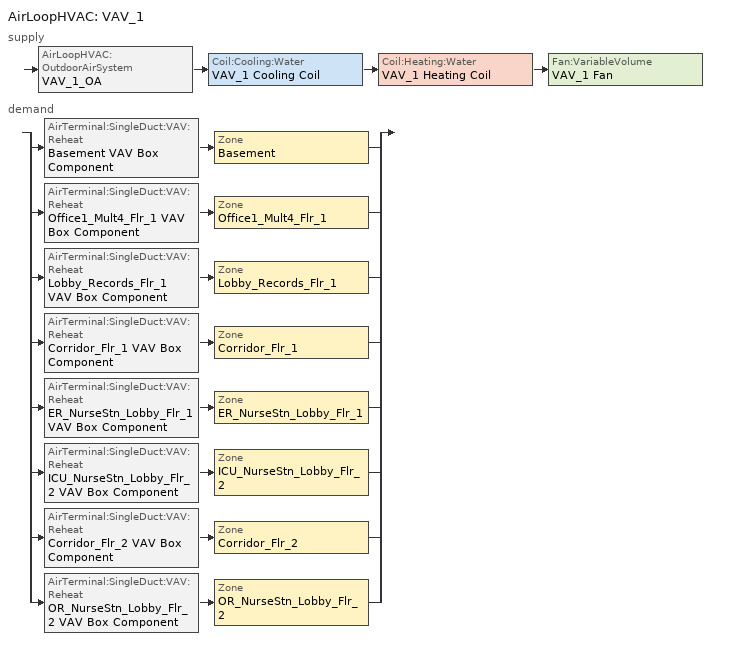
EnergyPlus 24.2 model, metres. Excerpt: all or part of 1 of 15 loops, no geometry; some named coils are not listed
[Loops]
AirLoopHVAC 'VAV_1'
 supply: AirLoopHVAC:OutdoorAirSystem 'VAV_1_OA' > Coil:Cooling:Water 'VAV_1 Cooling Coil' > Coil:Heating:Water 'VAV_1 Heating Coil' > Fan:VariableVolume 'VAV_1 Fan'
 demand: split
  | AirTerminal:SingleDuct:VAV:Reheat 'Basement VAV Box Component' > Zone 'Basement'
  | AirTerminal:SingleDuct:VAV:Reheat 'Office1_Mult4_Flr_1 VAV Box Component' > Zone 'Office1_Mult4_Flr_1'
  | AirTerminal:SingleDuct:VAV:Reheat 'Lobby_Records_Flr_1 VAV Box Component' > Zone 'Lobby_Records_Flr_1'
  | AirTerminal:SingleDuct:VAV:Reheat 'Corridor_Flr_1 VAV Box Component' > Zone 'Corridor_Flr_1'
  | AirTerminal:SingleDuct:VAV:Reheat 'ER_NurseStn_Lobby_Flr_1 VAV Box Component' > Zone 'ER_NurseStn_Lobby_Flr_1'
  | AirTerminal:SingleDuct:VAV:Reheat 'ICU_NurseStn_Lobby_Flr_2 VAV Box Component' > Zone 'ICU_NurseStn_Lobby_Flr_2'
  | AirTerminal:SingleDuct:VAV:Reheat 'Corridor_Flr_2 VAV Box Component' > Zone 'Corridor_Flr_2'
  | AirTerminal:SingleDuct:VAV:Reheat 'OR_NurseStn_Lobby_Flr_2 VAV Box Component' > Zone 'OR_NurseStn_Lobby_Flr_2'
[EnergyManagementSystem:Sensor]
Name | Output:Variable or Output:Meter Index Key | Output:Variable or Output:Meter
vav_1_OA_VRP | VAV_1 | Air System Outdoor Air Mechanical Ventilation Requested Mass Flow Rate
vav_1_OA | VAV_1 | Air System Outdoor Air Mass Flow Rate
vav_1_SUPPLY_FLOW | VAV_1_OA-VAV_1_CoolCNode | System Node Standard Density Volume Flow Rate
[DesignSpecification:ZoneAirDistribution] Zone Air Distribution Effectiveness in Cooling Mode=1; Zone Air Distribution Effectiveness in Heating Mode=1
Name | Minimum Zone Ventilation Efficiency
VAV_Zone_AirDistribution | 0.6
CM DSZAD Building
[Sizing:System]
VAV_1: Type of Load to Size On=Sensible; Design Outdoor Air Flow Rate {m3/s}=4.3268; Central Heating Maximum System Air Flow Ratio=0.3; Preheat Design Temperature {C}=7; Preheat Design Humidity Ratio {kgWater/kgDryAir}=0.008; Precool Design Temperature {C}=12.8; Precool Design Humidity Ratio {kgWater/kgDryAir}=0.008; Central Cooling Design Supply Air Temperature {C}=12.8; Central Heating Design Supply Air Temperature {C}=-15; Type of Zone Sum to Use=Coincident; 100% Outdoor Air in Cooling=No; 100% Outdoor Air in Heating=No; Central Cooling Design Supply Air Humidity Ratio {kgWater/kgDryAir}=0.0085; Central Heating Design Supply Air Humidity Ratio {kgWater/kgDryAir}=0.008; Cooling Supply Air Flow Rate Method=DesignDay; Cooling Supply Air Flow Rate {m3/s}=0; Heating Supply Air Flow Rate Method=DesignDay; Heating Supply Air Flow Rate {m3/s}=0; System Outdoor Air Method=ZoneSum
[AirLoopHVAC]
VAV_1: Design Supply Air Flow Rate {m3/s}=AUTOSIZE
[SetpointManager:Warmest]
VAV_1 Supply Air Temperature Manager: Control Variable=Temperature; HVAC Air Loop=VAV_1; Minimum Setpoint Temperature {C}=12.8; Maximum Setpoint Temperature {C}=15.6; Strategy=MaximumTemperature; Setpoint Node or NodeList=VAV_1 Supply Equipment Outlet Node
[SetpointManager:MixedAir] Control Variable=Temperature
Name | Setpoint Node or NodeList
VAV_1_CoolC SAT Manager | VAV_1_CoolC-VAV_1_HeatCNode
VAV_1_HeatC MixedAir Manager | VAV_1_HeatC-VAV_1 FanNode
VAV_1_OAMixed Air Temp Manager | VAV_1_OA-VAV_1_CoolCNode
[Controller:OutdoorAir]
VAV_1_OA_Controller: Minimum Outdoor Air Flow Rate {m3/s}=0; Maximum Outdoor Air Flow Rate {m3/s}=AUTOSIZE; Economizer Control Type=DifferentialEnthalpy; Economizer Control Action Type=ModulateFlow; Lockout Type=LockoutWithHeating; Minimum Limit Type=FixedMinimum; Minimum Outdoor Air Schedule=MinOA_Sched; Minimum Fraction of Outdoor Air Schedule=BLDG_OA_FRAC_SCH; Maximum Fraction of Outdoor Air Schedule=VAV_1 Max OA Fraction; Mechanical Ventilation Controller=VAV_1_DCV; Heat Recovery Bypass Control Type=BypassWhenOAFlowGreaterThanMinimum
[Fan:VariableVolume]
VAV_1 Fan: Availability Schedule=HVACOperationSchd; Fan Total Efficiency=0.61425; Pressure Rise {Pa}=1389.42; Maximum Flow Rate {m3/s}=AUTOSIZE; Fan Power Minimum Flow Rate Input Method=Fraction; Fan Power Minimum Flow Fraction=0.25; Motor Efficiency=0.945; Motor In Airstream Fraction=1; Fan Power Coefficient 1=0.0408; Fan Power Coefficient 2=0.088; Fan Power Coefficient 3=-0.0729; Fan Power Coefficient 4=0.9437; Fan Power Coefficient 5=0
[SetpointManager:OutdoorAirPretreat]
VAV_1 Heat Exchanger Supply Air Temp Manager: Control Variable=Temperature; Minimum Setpoint Temperature {C}=-99; Maximum Setpoint Temperature {C}=99; Minimum Setpoint Humidity Ratio {kgWater/kgDryAir}=0.00001; Maximum Setpoint Humidity Ratio {kgWater/kgDryAir}=1; Setpoint Node or NodeList=VAV_1 Heat Recovery Outlet Node
[HeatExchanger:AirToAir:SensibleAndLatent]
VAV_1 OA Heat Recovery: Availability Schedule=Always_On; Nominal Supply Air Flow Rate {m3/s}=AUTOSIZE; Sensible Effectiveness at 100% Heating Air Flow=0.7; Latent Effectiveness at 100% Heating Air Flow=0.6; Sensible Effectiveness at 100% Cooling Air Flow=0.75; Latent Effectiveness at 100% Cooling Air Flow=0.6; Nominal Electric Power {W}=3154.479; Supply Air Outlet Temperature Control=Yes; Heat Exchanger Type=Rotary; Frost Control Type=ExhaustOnly; Threshold Temperature {C}=-23.3; Initial Defrost Time Fraction=0.167; Rate of Defrost Time Fraction Increase {1/K}=1.44
[Controller:MechanicalVentilation]
VAV_1_DCV: Availability Schedule=BLDG_OA_FRAC_SCH; Demand Controlled Ventilation=Yes; System Outdoor Air Method=Standard62.1VentilationRateProcedure; Zone or ZoneList 1=Basement; Design Specification Outdoor Air Object Name 1=SZ DSOA Basement; Design Specification Zone Air Distribution Object Name 1=CM DSZAD Building; Zone or ZoneList 2=Office1_Mult4_Flr_1; Design Specification Outdoor Air Object Name 2=SZ DSOA Office1_Mult4_Flr_1; Design Specification Zone Air Distribution Object Name 2=CM DSZAD Building; Zone or ZoneList 3=Lobby_Records_Flr_1; Design Specification Outdoor Air Object Name 3=SZ DSOA Lobby_Records_Flr_1; Design Specification Zone Air Distribution Object Name 3=CM DSZAD Building; Zone or ZoneList 4=Corridor_Flr_1; Design Specification Outdoor Air Object Name 4=SZ DSOA Corridor_Flr_1; Design Specification Zone Air Distribution Object Name 4=CM DSZAD Building; Zone or ZoneList 5=ER_NurseStn_Lobby_Flr_1; Design Specification Outdoor Air Object Name 5=SZ DSOA ER_NurseStn_Lobby_Flr_1; Design Specification Zone Air Distribution Object Name 5=CM DSZAD Building; Zone or ZoneList 6=ICU_NurseStn_Lobby_Flr_2; Design Specification Outdoor Air Object Name 6=SZ DSOA ICU_NurseStn_Lobby_Flr_2; Design Specification Zone Air Distribution Object Name 6=CM DSZAD Building; Zone or ZoneList 7=Corridor_Flr_2; Design Specification Outdoor Air Object Name 7=SZ DSOA Corridor_Flr_2; Design Specification Zone Air Distribution Object Name 7=CM DSZAD Building; Zone or ZoneList 8=OR_NurseStn_Lobby_Flr_2; Design Specification Outdoor Air Object Name 8=SZ DSOA OR_NurseStn_Lobby_Flr_2; Design Specification Zone Air Distribution Object Name 8=CM DSZAD Building
[Coil:Cooling:Water]
VAV_1 Cooling Coil: Availability Schedule=Always_On; Design Water Flow Rate {m3/s}=Autosize; Design Air Flow Rate {m3/s}=Autosize; Design Inlet Water Temperature {C}=8.89; Design Inlet Air Temperature {C}=Autosize; Design Outlet Air Temperature {C}=Autosize; Design Inlet Air Humidity Ratio {kgWater/kgDryAir}=Autosize; Design Outlet Air Humidity Ratio {kgWater/kgDryAir}=Autosize; Type of Analysis=SimpleAnalysis; Heat Exchanger Configuration=CrossFlow
[Controller:WaterCoil] Control Variable=Temperature; Actuator Variable=FLOW; Maximum Actuated Flow {m3/s}=AUTOSIZE; Minimum Actuated Flow {m3/s}=0
Name | Action | Controller Convergence Tolerance {deltaC}
VAV_1_CoolC_Controller | REVERSE
VAV_1_HeatC_Controller | NORMAL | 0.0001
[Coil:Heating:Water]
VAV_1 Heating Coil: Availability Schedule=Always_On; U-Factor Times Area Value {W/K}=AUTOSIZE; Maximum Water Flow Rate {m3/s}=AUTOSIZE; Performance Input Method=UFactorTimesAreaAndDesignWaterFlowRate; Rated Capacity {W}=AUTOSIZE; Rated Inlet Water Temperature {C}=48.89; Rated Inlet Air Temperature {C}=-20; Rated Outlet Water Temperature {C}=35; Rated Outlet Air Temperature {C}=12.8
[Sizing:Zone] Zone Cooling Design Supply Air Temperature Input Method=SupplyAirTemperature; Zone Cooling Design Supply Air Temperature {C}=12.8; Zone Heating Design Supply Air Temperature Input Method=SupplyAirTemperature; Zone Heating Design Supply Air Temperature {C}=40; Zone Cooling Design Supply Air Humidity Ratio {kgWater/kgDryAir}=0.0085; Zone Heating Design Supply Air Humidity Ratio {kgWater/kgDryAir}=0.008; Cooling Design Air Flow Method=DesignDay; Cooling Design Air Flow Rate {m3/s}=0; Cooling Minimum Air Flow Fraction=0; Heating Design Air Flow Method=DesignDay; Heating Design Air Flow Rate {m3/s}=0; Design Specification Zone Air Distribution Object=VAV_Zone_AirDistribution; Zone Load Sizing Method=Sensible Load Only No Latent Load; Zone Latent Cooling Design Supply Air Humidity Ratio Input Method=HumidityRatioDifference; Zone Cooling Design Supply Air Humidity Ratio Difference {kgWater/kgDryAir}=0.005; Zone Latent Heating Design Supply Air Humidity Ratio Input Method=HumidityRatioDifference; Zone Humidification Design Supply Air Humidity Ratio Difference {kgWater/kgDryAir}=0.005
Name | Design Specification Outdoor Air Object
Basement | SZ DSOA Basement
Office1_Mult4_Flr_1 | SZ DSOA Office1_Mult4_Flr_1
Lobby_Records_Flr_1 | SZ DSOA Lobby_Records_Flr_1
Corridor_Flr_1 | SZ DSOA Corridor_Flr_1
ER_NurseStn_Lobby_Flr_1 | SZ DSOA ER_NurseStn_Lobby_Flr_1
ICU_NurseStn_Lobby_Flr_2 | SZ DSOA ICU_NurseStn_Lobby_Flr_2
Corridor_Flr_2 | SZ DSOA Corridor_Flr_2
OR_NurseStn_Lobby_Flr_2 | SZ DSOA OR_NurseStn_Lobby_Flr_2
[DesignSpecification:OutdoorAir] Outdoor Air Method=Flow/Area
Name | Outdoor Air Flow per Zone Floor Area {m3/s-m2}
SZ DSOA Basement | 0.0003683
SZ DSOA Office1_Mult4_Flr_1 | 0.0004826
SZ DSOA Lobby_Records_Flr_1; SZ DSOA ER_NurseStn_Lobby_Flr_1; SZ DSOA ICU_NurseStn_Lobby_Flr_2; SZ DSOA OR_NurseStn_Lobby_Flr_2 | 0.000338666
SZ DSOA Corridor_Flr_1; SZ DSOA Corridor_Flr_2 | 0.0003048
[ZoneControl:Thermostat] Control Type Schedule=Dual Zone Control Type Sched
Name | Zone or ZoneList | Control 1
Basement Thermostat | Basement | Basement Dual SP Control
Office1_Mult4_Flr_1 Thermostat | Office1_Mult4_Flr_1 | Office1_Mult4_Flr_1 Dual SP Control
Lobby_Records_Flr_1 Thermostat | Lobby_Records_Flr_1 | Lobby_Records_Flr_1 Dual SP Control
Corridor_Flr_1 Thermostat | Corridor_Flr_1 | Corridor_Flr_1 Dual SP Control
ER_NurseStn_Lobby_Flr_1 Thermostat | ER_NurseStn_Lobby_Flr_1 | ER_NurseStn_Lobby_Flr_1 Dual SP Control
ICU_NurseStn_Lobby_Flr_2 Thermostat | ICU_NurseStn_Lobby_Flr_2 | ICU_NurseStn_Lobby_Flr_2 Dual SP Control
Corridor_Flr_2 Thermostat | Corridor_Flr_2 | Corridor_Flr_2 Dual SP Control
OR_NurseStn_Lobby_Flr_2 Thermostat | OR_NurseStn_Lobby_Flr_2 | OR_NurseStn_Lobby_Flr_2 Dual SP Control
[ThermostatSetpoint:DualSetpoint] Heating Setpoint Temperature Schedule=HtgSetP_Sch; Cooling Setpoint Temperature Schedule=ClgSetP_Sch
Basement Dual SP Control; Office1_Mult4_Flr_1 Dual SP Control; Lobby_Records_Flr_1 Dual SP Control; Corridor_Flr_1 Dual SP Control; ER_NurseStn_Lobby_Flr_1 Dual SP Control; ICU_NurseStn_Lobby_Flr_2 Dual SP Control; Corridor_Flr_2 Dual SP Control; OR_NurseStn_Lobby_Flr_2 Dual SP Control
[Zone equipment]
Basement: Basement VAV Box Component
Office1_Mult4_Flr_1: Office1_Mult4_Flr_1 VAV Box Component
Lobby_Records_Flr_1: Lobby_Records_Flr_1 VAV Box Component
Corridor_Flr_1: Corridor_Flr_1 VAV Box Component
ER_NurseStn_Lobby_Flr_1: ER_NurseStn_Lobby_Flr_1 VAV Box Component
ICU_NurseStn_Lobby_Flr_2: ICU_NurseStn_Lobby_Flr_2 VAV Box Component
Corridor_Flr_2: Corridor_Flr_2 VAV Box Component
OR_NurseStn_Lobby_Flr_2: OR_NurseStn_Lobby_Flr_2 VAV Box Component
[AirTerminal:SingleDuct:VAV:Reheat] Availability Schedule=ALWAYS_ON; Maximum Air Flow Rate {m3/s}=AUTOSIZE; Zone Minimum Air Flow Input Method=Constant; Maximum Hot Water or Steam Flow Rate {m3/s}=AUTOSIZE; Minimum Hot Water or Steam Flow Rate {m3/s}=0; Convergence Tolerance=0.001; Damper Heating Action=ReverseWithLimits; Maximum Flow Fraction During Reheat=0.5; Maximum Reheat Air Temperature {C}=40
Name | Constant Minimum Air Flow Fraction | Reheat Coil
Basement VAV Box Component | 0.472 | Basement VAV Box Reheat Coil
Office1_Mult4_Flr_1 VAV Box Component | 0.158 | Office1_Mult4_Flr_1 VAV Box Reheat Coil
Lobby_Records_Flr_1 VAV Box Component | 0.511 | Lobby_Records_Flr_1 VAV Box Reheat Coil
Corridor_Flr_1 VAV Box Component | 0.533 | Corridor_Flr_1 VAV Box Reheat Coil
ER_NurseStn_Lobby_Flr_1 VAV Box Component | 0.266 | ER_NurseStn_Lobby_Flr_1 VAV Box Reheat Coil
ICU_NurseStn_Lobby_Flr_2 VAV Box Component | 0.209 | ICU_NurseStn_Lobby_Flr_2 VAV Box Reheat Coil
Corridor_Flr_2 VAV Box Component | 0.74 | Corridor_Flr_2 VAV Box Reheat Coil
OR_NurseStn_Lobby_Flr_2 VAV Box Component | 0.257 | OR_NurseStn_Lobby_Flr_2 VAV Box Reheat Coil
[WaterHeater:Mixed]
SWH Laundry Water Heater: Tank Volume {m3}=1.13562; Setpoint Temperature Schedule=Laundry Setpoint Temp Schedule; Deadband Temperature Difference {deltaC}=2; Maximum Temperature Limit {C}=82.2222; Heater Control Type=Cycle; Heater Maximum Capacity {W}=87921.32; Heater Minimum Capacity {W}=0; Heater Fuel Type=NaturalGas; Heater Thermal Efficiency=0.95; Off Cycle Parasitic Fuel Type=NaturalGas; Off Cycle Parasitic Heat Fraction to Tank=0; Ambient Temperature Indicator=Zone; Ambient Temperature Zone=BASEMENT; Off Cycle Loss Coefficient to Ambient Temperature {W/K}=11.2541; On Cycle Loss Coefficient to Ambient Temperature {W/K}=11.2541; Peak Use Flow Rate {m3/s}=0.000176652; Use Flow Rate Fraction Schedule=LAUNDRY_SWH_SCH
[Schedule:Compact]
ALWAYS_ON; HVACOperationSchd; MinOA_Sched: Through: 12/31, For: AllDays, Until: 24:00, 1
Laundry Setpoint Temp Schedule: THROUGH: 12/31, FOR: AllDays, UNTIL: 24:00, 82.22
LAUNDRY_SWH_SCH: THROUGH: 12/31, FOR: AllDays, UNTIL: 08:00, 0, UNTIL: 15:00, 1, UNTIL: 24:00, 0
HTGSETP_SCH: Through: 12/31, For: ALLDays, Until: 24:00, 21
CLGSETP_SCH: Through: 12/31, For: AllDays, Until: 24:00, 24
BLDG_OA_FRAC_SCH: Through: 12/31, For: Weekdays, Until: 06:00, 0, Until: 18:00, 0.25, Until: 24:00, 0, For: SummerDesignDay, Until: 06:00, 0, Until: 18:00, 0.25, Until: 24:00, 0, For: WinterDesignDay, Until: 06:00, 0, Until: 18:00, 0.25, Until: 24:00, 0, For: Saturday, Until: 06:00, 0, Until: 18:00, 0.25, Until: 24:00, 0, For: Sunday Holidays AllOtherDays, Until: 24:00, 0
Dual Zone Control Type Sched: Through: 12/31, For: AllDays, Until: 24:00, 4
[Schedule:Constant]
VAV_1 Max OA Fraction: 1
